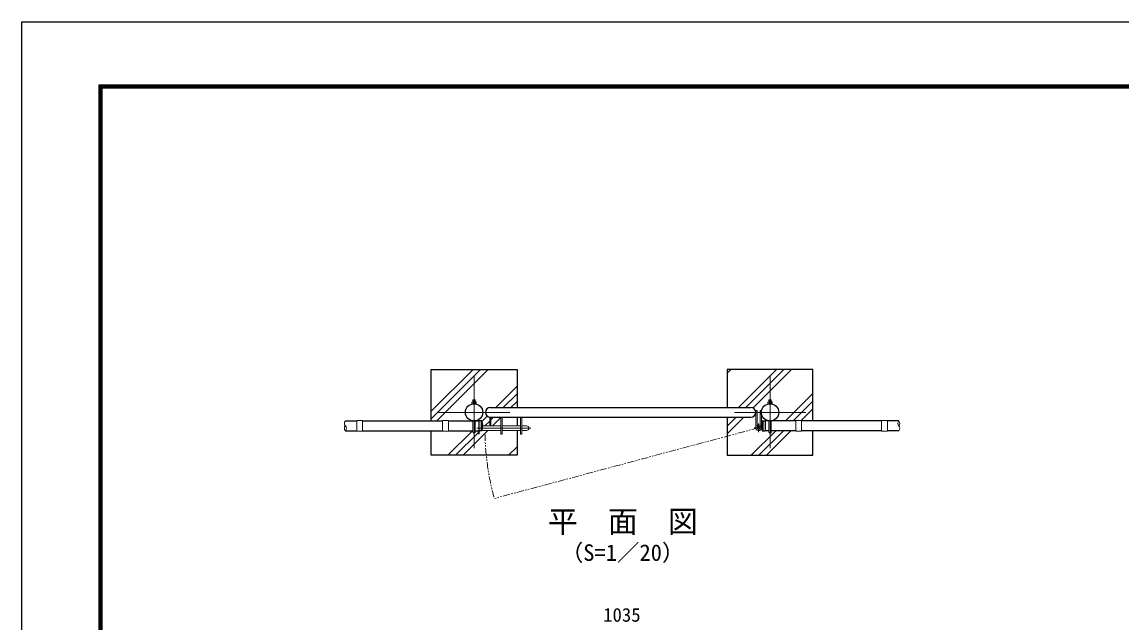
# Model space of a CAD drawing. Units: millimetres, scale not verified. Extents: x -4200 to 4200, y -2970 to 2970.
# Drawn here: x -4200 to -357, y 872 to 2970 of the extents above; entities that cross this region are included whole.
import ezdxf
from ezdxf.enums import TextEntityAlignment as Align

# ---------------------------------------------------------------- set-up
doc = ezdxf.new("R2010")
doc.units = ezdxf.units.MM
doc.header["$LTSCALE"] = 10
for name, pattern in [('DASHED', [7.5, 6, -1.5]), ('USER1', [50.8, 31.75, -6.35, 6.35, -6.35]), ('USER2', [5, 2.5, -0.5, 0.5, -0.5, 0.5, -0.5])]:
    doc.linetypes.add(name, pattern=pattern)
for name, color, linetype, lineweight in [('0-0_D-STR1', 1, 'Continuous', 25), ('0-1_D-DCR-HCH', 7, 'Continuous', 13), ('0-3_D-STR3', 3, 'Continuous', 13), ('0-4_D-BMK', 2, 'USER1', 13), ('0-5_D-STR4', 7, 'Continuous', 25), ('0-8_D-STR-DIM', 7, 'Continuous', 13), ('0-B_D-TTL-TXT', 7, 'Continuous', 25), ('0-C_D-TTL', 7, 'Continuous', 25)]:
    doc.layers.add(name, color=color, linetype=linetype, lineweight=lineweight)
doc.styles.add('ＭＳ ゴシック', font='')
doc.styles.get('ＭＳ ゴシック').set_extended_font_data('MS Gothic')

msp = doc.modelspace()

# ---------------------------------------------------------------- linework, layer by layer
at = {"layer": '0-0_D-STR1'}
for p, q in [((-2561.98, 1622.08), (-1650.98, 1622.08)), ((-2561.98, 1588.08), (-1650.98, 1588.08)), ((-3068.73, 1574.83), (-3028.73, 1574.83)), ((-3068.73, 1540.83), (-3028.73, 1540.83)), ((-3008.73, 1574.83), (-2728.73, 1574.83)), ((-3008.73, 1540.83), (-2728.73, 1540.83)), ((-2708.73, 1574.83), (-2622.73, 1574.83)), ((-2708.73, 1540.83), (-2622.73, 1540.83)), ((-2614.73, 1574.83), (-2601.73, 1574.83)), ((-2614.73, 1540.83), (-2601.73, 1540.83)), ((-2593.39, 1575.33), (-2601.73, 1575.33)), ((-2601.73, 1575.33), (-2601.73, 1540.33)), ((-2593.39, 1540.33), (-2601.73, 1540.33)), ((-2593.73, 1575.33), (-2593.73, 1540.33)), ((-1609.06, 1575.33), (-1600.73, 1575.33)), ((-1609.06, 1540.33), (-1600.73, 1540.33)), ((-1608.73, 1575.33), (-1608.73, 1540.33)), ((-1600.73, 1575.33), (-1600.73, 1540.33)), ((-1587.73, 1574.83), (-1600.73, 1574.83)), ((-1587.73, 1540.83), (-1600.73, 1540.83)), ((-1493.73, 1574.83), (-1579.73, 1574.83)), ((-1493.73, 1540.83), (-1579.73, 1540.83)), ((-1193.73, 1574.83), (-1473.73, 1574.83)), ((-1193.73, 1540.83), (-1473.73, 1540.83)), ((-1133.73, 1574.83), (-1173.73, 1574.83)), ((-1133.73, 1540.83), (-1173.73, 1540.83))]:
    msp.add_line(p, q, dxfattribs=at)
for centre in [(-2618.73, 1605.08), (-1583.73, 1605.08)]:
    msp.add_circle(centre, 30.25, dxfattribs=at)
for centre, radius, start, end in [((-2561.98, 1605.08), 17, 90, 270), ((-1650.98, 1605.08), 17, 270, 90), ((-2593.39, 1574.33), 1, 32.29827, 90), ((-2593.39, 1541.33), 1, 270, 327.70173), ((-2623.95, 1557.83), 35.72, 331.52136, 28.47864), ((-1578.5, 1557.83), 35.72, 151.52136, 208.47864), ((-1609.06, 1574.33), 1, 90, 147.70173), ((-1609.06, 1541.33), 1, 212.29827, 270)]:
    msp.add_arc(centre, radius, start, end, dxfattribs=at)
at = {"layer": '0-1_D-DCR-HCH'}
for p, q in [((-2768.73, 1582.16), (-2595.8, 1755.08)), ((-2768.73, 1608.68), (-2622.32, 1755.08)), ((-2749.54, 1574.83), (-2569.29, 1755.08)), ((-1733.73, 1742.11), (-1720.76, 1755.08)), ((-1694.66, 1622.08), (-1561.66, 1755.08)), ((-1668.14, 1622.08), (-1535.14, 1755.08)), ((-1643.63, 1620.07), (-1508.63, 1755.08)), ((-2543.19, 1622.08), (-2468.73, 1696.54)), ((-2516.67, 1622.08), (-2468.73, 1670.03)), ((-1529.78, 1574.83), (-1433.73, 1670.88)), ((-2490.16, 1622.08), (-2468.73, 1643.51)), ((-1503.26, 1574.83), (-1433.73, 1644.37)), ((-1474.75, 1576.83), (-1433.73, 1617.85)), ((-2591.89, 1573.38), (-2573.3, 1591.97)), ((-2559.73, 1579.03), (-2550.67, 1588.08)), ((-2554.41, 1557.83), (-2525.48, 1586.76)), ((-1733.73, 1529.98), (-1675.63, 1588.08)), ((-1733.73, 1556.5), (-1702.14, 1588.08)), ((-1733.73, 1583.02), (-1728.66, 1588.08)), ((-2710.19, 1455.08), (-2624.44, 1540.83)), ((-2657.16, 1455.08), (-2570.41, 1541.83)), ((-2600.48, 1538.28), (-2598.42, 1540.33)), ((-2580.92, 1557.83), (-2564.23, 1574.53)), ((-1649.53, 1455.08), (-1563.78, 1540.83)), ((-1623.01, 1455.08), (-1537.26, 1540.83)), ((-1596.5, 1455.08), (-1510.75, 1540.83)), ((-2683.67, 1455.08), (-2604.98, 1533.78)), ((-2498.06, 1455.08), (-2468.73, 1484.41)), ((-2471.54, 1455.08), (-2468.73, 1457.9)), ((-1437.4, 1455.08), (-1433.73, 1458.75))]:
    msp.add_line(p, q, dxfattribs=at)
at = {"layer": '0-3_D-STR3'}
for p, q in [((-2626.23, 1635.33), (-2626.23, 1641.13)), ((-2611.23, 1635.33), (-2626.23, 1635.33)), ((-2612.8, 1641.83), (-2624.37, 1641.83)), ((-2622.73, 1647.26), (-2621.53, 1648.46)), ((-2622.73, 1641.83), (-2622.73, 1647.26)), ((-2622.73, 1635.06), (-2622.73, 1635.33)), ((-2622.48, 1641.13), (-2622.48, 1635.33)), ((-2622.03, 1641.83), (-2622.03, 1647.96)), ((-2615.93, 1648.46), (-2621.53, 1648.46)), ((-2615.43, 1641.83), (-2615.43, 1647.96)), ((-2614.98, 1641.13), (-2614.98, 1635.33)), ((-2614.73, 1641.83), (-2614.73, 1647.26)), ((-2614.73, 1635.06), (-2614.73, 1635.33)), ((-2611.23, 1635.33), (-2611.23, 1641.13)), ((-1591.23, 1635.33), (-1591.23, 1641.13)), ((-1591.23, 1635.33), (-1576.23, 1635.33)), ((-1589.65, 1641.83), (-1578.08, 1641.83)), ((-1587.73, 1641.83), (-1587.73, 1647.26)), ((-1587.73, 1635.06), (-1587.73, 1635.33)), ((-1587.48, 1641.13), (-1587.48, 1635.33)), ((-1587.03, 1641.83), (-1587.03, 1647.96)), ((-1586.53, 1648.46), (-1580.93, 1648.46)), ((-1579.73, 1647.26), (-1580.93, 1648.46)), ((-1580.43, 1641.83), (-1580.43, 1647.96)), ((-1579.98, 1641.13), (-1579.98, 1635.33)), ((-1579.73, 1641.83), (-1579.73, 1647.26)), ((-1579.73, 1635.06), (-1579.73, 1635.33)), ((-1576.23, 1635.33), (-1576.23, 1641.13)), ((-3028.73, 1576.83), (-3028.73, 1538.83)), ((-3028.73, 1576.83), (-3008.73, 1576.83)), ((-3008.73, 1576.83), (-3008.73, 1538.83)), ((-2728.73, 1576.83), (-2728.73, 1538.83)), ((-2728.73, 1576.83), (-2708.73, 1576.83)), ((-2708.73, 1576.83), (-2708.73, 1538.83)), ((-2604.98, 1578.14), (-2604.98, 1574.83)), ((-2604.98, 1578.14), (-2600.48, 1578.14)), ((-2600.48, 1575.33), (-2600.48, 1578.14)), ((-2564.23, 1588.08), (-2564.23, 1557.83)), ((-2559.73, 1588.08), (-2564.23, 1588.08)), ((-2559.73, 1588.08), (-2559.73, 1557.83)), ((-2524.98, 1588.08), (-2524.98, 1528.83)), ((-2520.48, 1588.08), (-2520.48, 1528.83)), ((-2455.98, 1588.08), (-2455.98, 1528.83)), ((-2451.48, 1588.08), (-2451.48, 1528.83)), ((-1633.98, 1551.08), (-1633.98, 1611.08)), ((-1629.48, 1611.08), (-1633.98, 1611.08)), ((-1629.48, 1551.08), (-1629.48, 1611.08)), ((-1613.98, 1551.08), (-1613.98, 1611.08)), ((-1493.73, 1576.83), (-1493.73, 1538.83)), ((-1473.73, 1576.83), (-1493.73, 1576.83)), ((-1473.73, 1576.83), (-1473.73, 1538.83)), ((-1193.73, 1576.83), (-1193.73, 1538.83)), ((-1173.73, 1576.83), (-1193.73, 1576.83)), ((-1173.73, 1576.83), (-1173.73, 1538.83)), ((-3028.73, 1538.83), (-3008.73, 1538.83)), ((-2728.73, 1538.83), (-2708.73, 1538.83)), ((-2622.73, 1536.46), (-2622.73, 1575.1)), ((-2614.73, 1536.46), (-2614.73, 1575.1)), ((-2604.98, 1540.83), (-2604.98, 1530.14)), ((-2600.48, 1530.14), (-2600.48, 1540.33)), ((-2592.01, 1541.83), (-2524.98, 1541.83)), ((-2588.23, 1557.83), (-2524.98, 1557.83)), ((-2520.48, 1557.83), (-2455.98, 1557.83)), ((-2520.48, 1541.83), (-2455.98, 1541.83)), ((-2451.48, 1557.83), (-2434.98, 1557.83)), ((-2451.48, 1541.83), (-2434.98, 1541.83)), ((-1629.48, 1559.43), (-1626.9, 1555.74)), ((-1587.73, 1536.46), (-1587.73, 1575.1)), ((-1579.73, 1536.46), (-1579.73, 1575.1)), ((-1473.73, 1538.83), (-1493.73, 1538.83)), ((-1173.73, 1538.83), (-1193.73, 1538.83)), ((-2604.98, 1530.14), (-2600.48, 1530.14)), ((-2524.98, 1528.83), (-2520.48, 1528.83)), ((-2455.98, 1528.83), (-2451.48, 1528.83))]:
    msp.add_line(p, q, dxfattribs=at)
for points in [[(-2615.93, 1648.46), (-2614.73, 1647.26), (-2622.73, 1647.26)], [(-1586.53, 1648.46), (-1587.73, 1647.26), (-1579.73, 1647.26)], [(-1618.48, 1559.7), (-1618.48, 1611.08), (-1613.98, 1611.08)]]:
    msp.add_lwpolyline(points, dxfattribs=at)
for centre, radius, start, end in [((-2624.35, 1638.97), 2.86, 49.0514, 130.9486), ((-2618.73, 1631.44), 10.39, 68.85295, 111.14705), ((-2613.1, 1639.03), 2.81, 48.21899, 131.78101), ((-1589.35, 1639.03), 2.81, 48.21899, 131.78101), ((-1583.73, 1631.44), 10.39, 68.85295, 111.14705), ((-1578.1, 1638.97), 2.86, 49.0514, 130.9486), ((-2434.98, 1549.83), 8, 270, 90), ((-1623.98, 1551.08), 10, 180, 123.36701), ((-1623.98, 1551.08), 5.5, 180, 122.15304)]:
    msp.add_arc(centre, radius, start, end, dxfattribs=at)
at = {"layer": '0-3_D-STR3', "linetype": 'DASHED'}
for centre in [(-2618.73, 1536.46), (-1583.73, 1536.46)]:
    msp.add_arc(centre, 4, 180, 0, dxfattribs=at)
at = {"layer": '0-4_D-BMK'}
for p, q in [((-2618.73, 1730.08), (-2618.73, 1480.08)), ((-1583.73, 1730.08), (-1583.73, 1480.08)), ((-2743.73, 1605.08), (-2493.73, 1605.08)), ((-1708.73, 1605.08), (-1458.73, 1605.08)), ((-2608.79, 1549.83), (-2420.3, 1549.83)), ((-1639.51, 1551.08), (-1608.44, 1551.08)), ((-1623.98, 1535.55), (-1623.98, 1566.61))]:
    msp.add_line(p, q, dxfattribs=at)
at = {"layer": '0-4_D-BMK', "linetype": 'USER2'}
msp.add_line((-1623.98, 1551.08), (-2546.24, 1304.28), dxfattribs=at)
msp.add_arc((-1624.23, 1551.33), 956.76, 181.26933, 195, dxfattribs=at)
at = {"layer": '0-5_D-STR4'}
for p, q in [((-2468.73, 1755.08), (-2468.73, 1622.08)), ((-1733.73, 1755.08), (-1733.73, 1622.08)), ((-2468.73, 1588.08), (-2468.73, 1557.83))]:
    msp.add_line(p, q, dxfattribs=at)
for points in [[(-2768.73, 1574.83), (-2768.73, 1755.08), (-2468.73, 1755.08)], [(-1433.73, 1574.83), (-1433.73, 1755.08), (-1733.73, 1755.08)], [(-1733.73, 1588.08), (-1733.73, 1455.08), (-1433.73, 1455.08), (-1433.73, 1540.83)], [(-2468.73, 1541.83), (-2468.73, 1455.08), (-2768.73, 1455.08), (-2768.73, 1540.83)]]:
    msp.add_lwpolyline(points, dxfattribs=at)
at = {"layer": '0-8_D-STR-DIM'}
for centre, start, end in [((-3060.17, 1566.33), 135.18146, 224.81854), ((-3060.17, 1549.33), 135.18146, 224.81854), ((-3077.28, 1549.33), 315.18146, 44.81854), ((-1125.17, 1566.33), 135.18146, 224.81854), ((-1142.28, 1566.33), 315.18146, 44.81854), ((-1142.28, 1549.33), 315.18146, 44.81854)]:
    msp.add_arc(centre, 12.06, start, end, dxfattribs=at)
at = {"layer": '0-C_D-TTL', "color": 2}
msp.add_lwpolyline([(-4199.68, 2970.23), (4200.32, 2970.23), (4200.32, -2969.77), (-4199.68, -2969.77)], close=True, dxfattribs=at)
at = {"layer": '0-C_D-TTL'}
for points in [[(-3929.68, 2750.23), (3930.32, 2750.23), (3930.32, -2749.77), (-3929.68, -2749.77)], [(-3927.18, 2747.73), (3927.82, 2747.73), (3927.82, -2747.27), (-3927.18, -2747.27)], [(-3924.68, 2745.23), (3925.32, 2745.23), (3925.32, -2744.77), (-3924.68, -2744.77)], [(-3922.18, 2742.73), (3922.82, 2742.73), (3922.82, -2742.27), (-3922.18, -2742.27)], [(-3919.68, 2740.23), (3920.32, 2740.23), (3920.32, -2739.77), (-3919.68, -2739.77)]]:
    msp.add_lwpolyline(points, close=True, dxfattribs=at)

# ---------------------------------------------------------------- texts
at = {"layer": '0-8_D-STR-DIM', "style": 'ＭＳ ゴシック'}
msp.add_text('1035', height=48.09, dxfattribs=at).set_placement((-2167.48, 858.34), align=Align.BOTTOM_LEFT)
at = {"layer": '0-B_D-TTL-TXT', "style": 'ＭＳ ゴシック'}
for s, height, p in [('平\u3000面\u3000図', 76.98, (-2361.12, 1161.55)), ('（S=1／20）', 57.7, (-2315.64, 1068.36))]:
    msp.add_text(s, height=height, dxfattribs=at).set_placement(p, align=Align.BOTTOM_LEFT)

doc.saveas('drawing.dxf')
